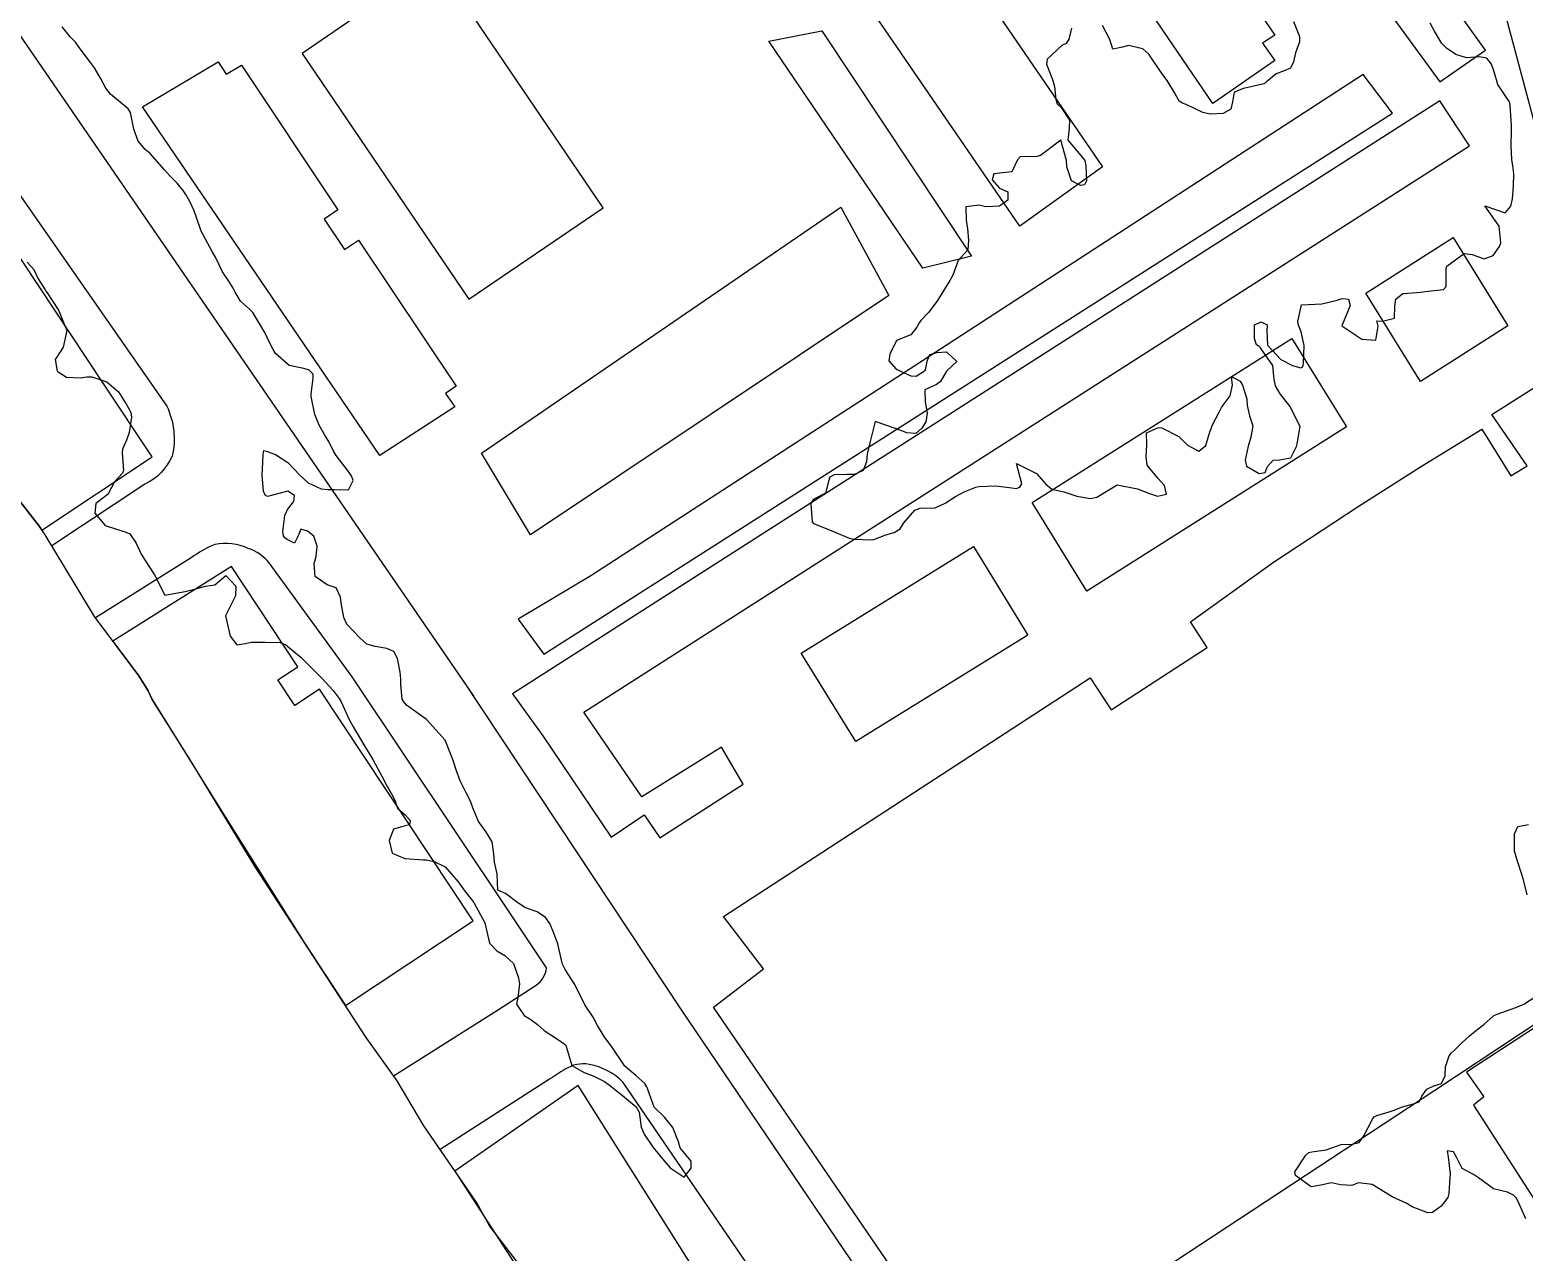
# Model space of a CAD drawing. Header units: metres. Extents: x 307586 to 320046, y 7427249 to 7434250.
# Drawn here: x 307723.7 to 307871.4, y 7433964.7 to 7434085.5 of the extents above; entities that cross this region are included whole.
import ezdxf

# ---------------------------------------------------------------- set-up
doc = ezdxf.new("R2010")
doc.units = ezdxf.units.M
doc.header["$MEASUREMENT"] = 0
for name, color, linetype in [('Area', 45, 'Continuous'), ('Area Verde e Lazer', 45, 'Continuous'), ('Curvas de Nivel 1m', 11, 'Continuous'), ('Edificações', 30, 'Continuous'), ('Vias Primárias', 230, 'Continuous')]:
    doc.layers.add(name, color=color, linetype=linetype)

msp = doc.modelspace()

# ---------------------------------------------------------------- linework, layer by layer
at = {"layer": 'Area'}
msp.add_polyline3d([(307773.05, 7433962.22, 714.24), (307769.1, 7433967.34, 716.56), (307767.85, 7433969.6, 715.16), (307762.6, 7433977.21, 707.31), (307759.96, 7433981.66, 707.11), (307756.9, 7433985.95, 707.6), (307745.93, 7434002.82, 710.89), (307739.69, 7434013.11, 711.4), (307739.36, 7434013.64, 711.11), (307735.76, 7434019.36, 710.77), (307735.37, 7434020.19, 707.82), (307734.44, 7434021.67, 711.45), (307730.06, 7434027.55, 711.5), (307725.17, 7434035.62, 706.94), (307724.6, 7434036.45, 715.27), (307722.21, 7434039.55, 715.32)], dxfattribs=at)
at = {"layer": 'Area Verde e Lazer'}
msp.add_lwpolyline([(307750.57, 7434083.18), (307767.05, 7434058.91), (307780.35, 7434067.94), (307763.83, 7434092.27)], close=True, dxfattribs=at)
at = {"layer": 'Curvas de Nivel 1m', "flags": 128}
for points, elevation in [([(307848.57, 7434086.34), (307849.18, 7434084.86), (307849.18, 7434084.34), (307848.78, 7434083.24), (307848.59, 7434082.34), (307848.28, 7434081.72), (307847.66, 7434081.46), (307846.85, 7434081.16), (307845.9, 7434080.37), (307845.78, 7434080.23), (307845.64, 7434080.18), (307845.38, 7434080.11), (307843.64, 7434079.71), (307842.7, 7434079.34), (307842.55, 7434078.41), (307842.37, 7434077.66), (307841.61, 7434077.26), (307840.35, 7434077.18), (307839.61, 7434077.34), (307837.96, 7434078.13), (307837.62, 7434078.27), (307837.26, 7434078.47), (307836.84, 7434079.27), (307836.1, 7434080.49), (307835.65, 7434081.07), (307834.66, 7434082.51), (307834.28, 7434083.11), (307833.68, 7434083.64), (307832.27, 7434083.95), (307831.69, 7434083.81), (307830.72, 7434083.59), (307830.41, 7434084.56), (307829.71, 7434085.93)], 707), ([(307723.41, 7434062.57), (307724.04, 7434061.83), (307724.49, 7434060.92), (307725.16, 7434059.81), (307725.25, 7434059.68), (307725.38, 7434059.52), (307726.48, 7434057.8), (307727.33, 7434055.79), (307726.95, 7434054.16), (307726.73, 7434053.8), (307726.16, 7434052.94), (307726.37, 7434051.8), (307727.28, 7434051.21), (307728.63, 7434051.13), (307729.28, 7434051.24), (307729.79, 7434051.24), (307731.27, 7434050.74), (307732.42, 7434049.73), (307733.25, 7434048.43), (307733.51, 7434047.98), (307733.63, 7434047.71), (307733.72, 7434047.23), (307733.48, 7434045.72), (307733.21, 7434044.96), (307732.83, 7434044.09), (307732.78, 7434043.72), (307732.92, 7434041.97), (307732.83, 7434041.72), (307732.03, 7434040.85), (307731.45, 7434039.74), (307731.32, 7434039.56), (307731.14, 7434039.45), (307730.18, 7434038.71), (307730.07, 7434037.75), (307731.1, 7434036.53), (307732.85, 7434035.97), (307733.1, 7434035.92), (307733.53, 7434035.71), (307734.16, 7434034.78), (307734.65, 7434033.7), (307735.06, 7434033.08), (307735.97, 7434031.68), (307737.02, 7434029.67), (307739.03, 7434030.02), (307740.3, 7434030.35), (307741.03, 7434030.53), (307741.95, 7434030.69), (307743.04, 7434031.6), (307744.01, 7434030.56), (307744, 7434029.59), (307743, 7434027.6), (307743.48, 7434025.59), (307744.13, 7434024.75), (307744.97, 7434024.89), (307745.53, 7434025.01), (307746.97, 7434025.02), (307748.41, 7434024.97), (307748.97, 7434024.76), (307750.47, 7434023.5), (307750.95, 7434023.04), (307752.5, 7434021.48), (307752.92, 7434021.04), (307753.66, 7434020.22), (307754.25, 7434019.46), (307754.48, 7434019.04), (307754.89, 7434018.09), (307755.19, 7434017.45), (307755.6, 7434016.71), (307756.35, 7434015.44), (307756.84, 7434014.59), (307757.58, 7434013.42), (307758.46, 7434011.76), (307758.64, 7434011.41), (307758.8, 7434011.1), (307759.42, 7434010.03), (307759.73, 7434009.4), (307760, 7434008.62), (307760.77, 7434007.95), (307761.26, 7434007.38), (307761.18, 7434006.96), (307760.76, 7434006.88), (307759.62, 7434006.52), (307759.18, 7434005.4), (307759.48, 7434004.16), (307760.72, 7434003.63), (307762.55, 7434003.52), (307762.71, 7434003.51), (307762.85, 7434003.5), (307763.63, 7434003.35), (307764.71, 7434002.81), (307765.99, 7434001.32), (307766.67, 7434000.4), (307767.56, 7433999.3), (307768.64, 7433997.29), (307769.11, 7433995.28), (307769.84, 7433994.5), (307770.6, 7433994.04), (307771.48, 7433993.25), (307771.96, 7433991.85), (307772.05, 7433991.25), (307771.91, 7433989.89), (307771.76, 7433989.25), (307772.53, 7433988.12), (307773.09, 7433987.8), (307773.83, 7433987.22), (307774.51, 7433986.63), (307776.03, 7433985.67), (307776.49, 7433985.32), (307776.63, 7433985.19), (307776.72, 7433984.95), (307777.23, 7433983.18), (307778.47, 7433982.5), (307779.43, 7433982.13), (307780.46, 7433981.59), (307781.09, 7433981.13), (307782.44, 7433980.05), (307783.59, 7433979.1), (307783.88, 7433978.56), (307784.1, 7433977.09), (307784.39, 7433976.39), (307785.28, 7433975.08), (307786.36, 7433973.78), (307786.97, 7433973.06), (307788.34, 7433972.14), (307789.02, 7433973.04), (307789.04, 7433973.72), (307788.37, 7433974.53), (307787.95, 7433975.05), (307787.79, 7433975.65), (307787.23, 7433977.06), (307786.41, 7433978.07), (307785.39, 7433979.08), (307784.74, 7433980.8), (307784.65, 7433981.09), (307784.46, 7433981.41), (307783.56, 7433982.2), (307782.47, 7433983.12), (307781.12, 7433985.13), (307780.51, 7433985.95), (307779.76, 7433987.15), (307779.34, 7433987.97), (307778.54, 7433989.17), (307777.52, 7433991.18), (307776.59, 7433992.68), (307776.31, 7433993.19), (307776.21, 7433993.58), (307775.85, 7433995.2), (307775.41, 7433996.43), (307775.07, 7433997.21), (307774.65, 7433997.82), (307773.82, 7433998.38), (307772.66, 7433998.77), (307771.9, 7433999.25), (307770.67, 7434000.18), (307769.92, 7434000.52), (307769.89, 7434001.27), (307769.86, 7434002.11), (307769.6, 7434003.28), (307769.53, 7434004.09), (307769.35, 7434005.28), (307768.75, 7434006.3), (307768, 7434007.3), (307767.44, 7434008.64), (307767.22, 7434009.31), (307766.79, 7434010.14), (307766.2, 7434011.32), (307765.85, 7434012.29), (307765.51, 7434013.32), (307764.85, 7434014.99), (307764.76, 7434015.24), (307764.71, 7434015.33), (307762.88, 7434017.36), (307760.9, 7434018.78), (307760.62, 7434019.11), (307760.48, 7434019.39), (307760.35, 7434020.82), (307760.35, 7434021.39), (307760.28, 7434022.04), (307760.01, 7434023.39), (307759.64, 7434024.08), (307758.96, 7434024.38), (307757.8, 7434024.59), (307756.97, 7434024.8), (307756.27, 7434025.44), (307754.99, 7434026.8), (307754.69, 7434027.45), (307754.45, 7434028.89), (307754.37, 7434029.46), (307753.93, 7434030.37), (307753.04, 7434030.69), (307751.87, 7434031.49), (307751.76, 7434032.79), (307751.97, 7434033.49), (307752.08, 7434034.49), (307751.75, 7434035.49), (307751.1, 7434035.98), (307750.45, 7434036.16), (307750.2, 7434035.51), (307749.81, 7434034.79), (307749.09, 7434035.14), (307748.88, 7434035.31), (307748.72, 7434035.53), (307748.67, 7434035.96), (307748.87, 7434037.52), (307749.13, 7434038.13), (307749.75, 7434038.9), (307749.83, 7434039.51), (307749.15, 7434039.94), (307747.66, 7434039.54), (307747.14, 7434039.42), (307746.94, 7434039.55), (307746.76, 7434039.94), (307746.64, 7434041.56), (307746.65, 7434042.07), (307746.71, 7434043.55), (307746.79, 7434043.96), (307747.2, 7434043.84), (307747.4, 7434043.75), (307747.93, 7434043.54), (307749.18, 7434042.77), (307750.36, 7434041.51), (307751.16, 7434040.76), (307752.47, 7434040.17), (307753.15, 7434040.11), (307753.78, 7434040.1), (307755.15, 7434040.05), (307755.63, 7434040.98), (307755.45, 7434041.45), (307755.17, 7434041.86), (307753.93, 7434043.47), (307753.66, 7434043.94), (307753.21, 7434044.83), (307752.81, 7434045.48), (307752.26, 7434046.46), (307751.83, 7434047.49), (307751.47, 7434049.29), (307751.47, 7434049.5), (307751.68, 7434051.09), (307751.66, 7434051.5), (307751.29, 7434051.9), (307750.74, 7434052.05), (307749.3, 7434052.34), (307747.94, 7434053.54), (307747.7, 7434053.92), (307747.32, 7434054.69), (307746.91, 7434055.55), (307746.31, 7434056.6), (307745.69, 7434057.57), (307745.37, 7434057.92), (307744.49, 7434058.7), (307743.96, 7434059.59), (307743.77, 7434059.98), (307743.39, 7434060.58), (307742.71, 7434061.61), (307742.04, 7434063), (307741.69, 7434063.62), (307741.44, 7434064.03), (307740.61, 7434065.63), (307740.14, 7434066.97), (307739.92, 7434067.64), (307739.49, 7434068.54), (307739.09, 7434069.23), (307738.81, 7434069.65), (307738.21, 7434070.36), (307737.52, 7434071.04), (307736.96, 7434071.68), (307735.55, 7434073.28), (307735.07, 7434073.7), (307734.36, 7434074.5), (307733.93, 7434075.71), (307733.6, 7434077.35), (307733.39, 7434077.72), (307731.62, 7434079.16), (307731.18, 7434079.74), (307730.64, 7434080.74), (307730.04, 7434081.76), (307729.65, 7434082.28), (307728.54, 7434083.78), (307728.18, 7434084.28), (307727.68, 7434084.79), (307726.87, 7434085.8)], 707), ([(307826.64, 7434085.67), (307826.36, 7434084.6), (307826.12, 7434084.17), (307825.69, 7434083.95), (307824.23, 7434082.63), (307824.17, 7434082.13), (307824.75, 7434080.62), (307824.94, 7434079.92), (307825.07, 7434078.62), (307825.21, 7434078.21), (307825.62, 7434077.83), (307826.43, 7434076.6), (307826.4, 7434075.79), (307826.27, 7434074.6), (307827.56, 7434073.1), (307827.95, 7434072.59), (307828.06, 7434072.07), (307828.1, 7434070.58), (307827.91, 7434070.19), (307827.52, 7434070.12), (307826.64, 7434070.6), (307826.17, 7434071.98), (307826.15, 7434072.6), (307825.57, 7434074.61), (307823.56, 7434073.09), (307823.19, 7434073.01), (307821.56, 7434072.96), (307821.28, 7434072.66), (307820.72, 7434071.48), (307819.53, 7434071.34), (307818.95, 7434071.28), (307818.79, 7434070.7), (307819.51, 7434069.88), (307820.34, 7434069.51), (307820.35, 7434068.68), (307819.5, 7434068.1), (307818.16, 7434068.04), (307817.5, 7434068.18), (307816.18, 7434068.04), (307816.21, 7434066.72), (307816.34, 7434065.85), (307816.46, 7434064.72), (307816.38, 7434063.79), (307815.43, 7434062.73), (307814.89, 7434061.26), (307814.62, 7434060.74), (307813.38, 7434058.76), (307812.53, 7434057.61), (307811.75, 7434056.78), (307811.57, 7434056.57), (307811.35, 7434056.13), (307810.75, 7434055.38), (307809.33, 7434054.81), (307808.67, 7434053.47), (307808.56, 7434052.82), (307809.3, 7434051.98), (307810.76, 7434051.32), (307811.29, 7434051.28), (307812.2, 7434051.87), (307812.36, 7434052.77), (307812.64, 7434053.44), (307813.32, 7434053.63), (307814.29, 7434053.71), (307815.31, 7434052.73), (307814.26, 7434051.79), (307813.68, 7434050.75), (307813.28, 7434050.47), (307812.12, 7434049.93), (307812.17, 7434048.77), (307812.38, 7434047.64), (307812.22, 7434046.77), (307811.84, 7434046.17), (307811.23, 7434045.64), (307810.34, 7434045.68), (307809.23, 7434046.13), (307807.24, 7434046.83), (307806.82, 7434045.23), (307806.72, 7434044.83), (307806.45, 7434043.59), (307806.37, 7434042.84), (307806.04, 7434041.98), (307805.17, 7434041.59), (307804.45, 7434041.58), (307803.17, 7434041.56), (307802.73, 7434041.32), (307802.6, 7434040.89), (307802.3, 7434039.74), (307801.15, 7434039.15), (307800.95, 7434038.9), (307800.88, 7434038.64), (307801.01, 7434036.9), (307801.12, 7434036.75), (307801.38, 7434036.64), (307803.11, 7434035.94), (307804.65, 7434035.3), (307805.1, 7434035.19), (307806.82, 7434035.11), (307807.1, 7434035.16), (307808.29, 7434035.63), (307809.11, 7434035.84), (307809.7, 7434036.21), (307810.07, 7434036.8), (307811.14, 7434038.05), (307811.67, 7434038.24), (307813.14, 7434038.28), (307814.14, 7434038.75), (307815.15, 7434039.4), (307816.02, 7434039.85), (307817.16, 7434040.33), (307817.47, 7434040.4), (307819.16, 7434040.47), (307820.75, 7434040.26), (307821.16, 7434040.2), (307821.51, 7434040.31), (307821.72, 7434040.65), (307821.19, 7434042.66), (307823.18, 7434041.69), (307824.08, 7434040.63), (307824.68, 7434040.14), (307825.16, 7434040.04), (307825.89, 7434039.86), (307827.15, 7434039.44), (307828.51, 7434039.22), (307829.15, 7434039.35), (307831.16, 7434040.54), (307833.16, 7434040.17), (307834.34, 7434039.69), (307835.15, 7434039.45), (307836.01, 7434039.63), (307835.81, 7434040.48), (307835.17, 7434041.2), (307834.12, 7434042.51), (307834.02, 7434043.32), (307834.09, 7434044.51), (307834.04, 7434045.69), (307835.24, 7434046.23), (307835.55, 7434046.18), (307837.23, 7434045.34), (307838.09, 7434044.46), (307839.21, 7434043.87), (307839.9, 7434044.44), (307840.21, 7434045.46), (307840.54, 7434046.43), (307841.26, 7434047.81), (307841.47, 7434048.21), (307841.61, 7434048.42), (307842.32, 7434049.36), (307842.54, 7434050.41), (307842.44, 7434051.26), (307843.29, 7434050.79), (307843.54, 7434050.4), (307843.95, 7434049.07), (307844.01, 7434048.39), (307844.24, 7434047.37), (307844.56, 7434046.38), (307844.35, 7434045.26), (307844.09, 7434044.39), (307843.79, 7434042.98), (307843.93, 7434042.39), (307845.18, 7434041.67), (307845.79, 7434041.76), (307846.02, 7434042.36), (307846.58, 7434042.98), (307847.2, 7434043.04), (307848.32, 7434043.22), (307848.89, 7434044.33), (307848.93, 7434044.62), (307849.24, 7434046.33), (307848.21, 7434048.34), (307847.27, 7434049.55), (307846.79, 7434050.35), (307846.68, 7434050.97), (307846.53, 7434052.36), (307845.33, 7434054.09), (307845.17, 7434054.21), (307844.93, 7434054.38), (307844.73, 7434055), (307844.72, 7434056.38), (307845.37, 7434056.66), (307845.99, 7434056.36), (307845.94, 7434055.78), (307846.01, 7434054.36), (307847.32, 7434052.93), (307848.48, 7434052.34), (307849.31, 7434052.12), (307849.45, 7434052.19), (307849.52, 7434052.33), (307849.57, 7434052.58), (307849.63, 7434054.33), (307849.35, 7434055.67), (307849.06, 7434056.33), (307849, 7434056.7), (307849.38, 7434058.33), (307851.38, 7434058.43), (307852.88, 7434058.79), (307853.39, 7434058.97), (307854.01, 7434058.89), (307854.17, 7434058.27), (307853.36, 7434056.28), (307855.34, 7434054.94), (307856.72, 7434054.86), (307856.96, 7434056.23), (307856.83, 7434056.77), (307857.37, 7434056.74), (307858.56, 7434057.03), (307858.61, 7434058.22), (307858.7, 7434058.9), (307859.4, 7434059.45), (307860.77, 7434059.56), (307861.4, 7434059.64), (307861.88, 7434059.69), (307863.4, 7434059.85), (307863.67, 7434060.16), (307863.66, 7434061.92), (307863.74, 7434062.16), (307865.45, 7434063.4), (307866.25, 7434063.31), (307867.44, 7434062.88), (307868.31, 7434063.23), (307868.95, 7434064.1), (307869.09, 7434064.46), (307868.9, 7434066.1), (307867.5, 7434068.11), (307869.5, 7434067.44), (307870.06, 7434068.08), (307870.24, 7434068.81), (307870.33, 7434070.08), (307870.35, 7434071.27), (307870.25, 7434072.08), (307870.17, 7434072.69), (307870.1, 7434074.08), (307870.14, 7434075.53), (307870.13, 7434076.08), (307870.09, 7434076.56), (307870.01, 7434078.08), (307869.94, 7434078.4), (307869.63, 7434078.82), (307868.79, 7434080.1), (307868.41, 7434081.36), (307868.16, 7434082.11), (307867.68, 7434082.72), (307866.94, 7434082.86), (307865.68, 7434082.74), (307864.61, 7434083.08), (307863.69, 7434083.7), (307863.23, 7434084.16), (307862.51, 7434085.37), (307862.09, 7434086.18)], 707), ([(307871.69, 7434000.05), (307871.34, 7434001.41), (307871.16, 7434002.06), (307870.73, 7434003.37), (307870.56, 7434003.89), (307870.51, 7434004.06), (307870.44, 7434004.36), (307870.41, 7434006.07), (307870.77, 7434006.81), (307871.82, 7434007)], 708), ([(307871.54, 7433968.05), (307870.87, 7433969.5), (307870.63, 7433970.06), (307870.33, 7433970.38), (307869.74, 7433970.66), (307868.34, 7433971.01), (307866.85, 7433972.1), (307866.36, 7433972.43), (307865.24, 7433973), (307864.7, 7433974.14), (307864.38, 7433974.64), (307863.78, 7433974.75), (307863.87, 7433974.15), (307864.05, 7433972.45), (307864.04, 7433972.14), (307863.93, 7433970.54), (307863.82, 7433970.15), (307863.19, 7433969.28), (307862.31, 7433968.66), (307861.85, 7433968.62), (307860.31, 7433969.21), (307859.72, 7433969.59), (307858.32, 7433970.21), (307856.34, 7433971.42), (307855.01, 7433971.58), (307854.34, 7433971.33), (307853.21, 7433971.4), (307852.34, 7433971.59), (307851.28, 7433971.35), (307850.34, 7433971.21), (307848.76, 7433972.32), (307848.71, 7433972.67), (307849.81, 7433974.31), (307850.11, 7433974.58), (307850.38, 7433974.66), (307851.82, 7433974.85), (307852.38, 7433975.06), (307853.28, 7433975.38), (307854.39, 7433975.42), (307855.07, 7433975.58), (307855.53, 7433976.24), (307856.42, 7433977.95), (307856.55, 7433978.1), (307856.83, 7433978.23), (307858.03, 7433978.61), (307858.43, 7433978.74), (307859.34, 7433979.11), (307860.44, 7433979.4), (307861.01, 7433979.6), (307861.27, 7433980.17), (307861.76, 7433980.86), (307862.46, 7433981.18), (307863.21, 7433981.41), (307863.58, 7433982.15), (307863.59, 7433983.04), (307863.97, 7433984.15), (307864.21, 7433984.43), (307864.5, 7433984.71), (307865.23, 7433985.41), (307865.99, 7433986.12), (307866.53, 7433986.56), (307867.38, 7433987.25), (307868.35, 7433988.09), (307868.48, 7433988.15), (307868.54, 7433988.18), (307868.7, 7433988.24), (307870.55, 7433988.9), (307871.35, 7433989.26), (307872.56, 7433990.04)], 708)]:
    msp.add_lwpolyline(points, dxfattribs=dict(at, elevation=elevation))
at = {"layer": 'Edificações'}
for points in [[(307840.61, 7434078.22), (307784.88, 7434159.98), (307773.41, 7434152.27), (307772.33, 7434153.59), (307768.21, 7434150.64), (307769.09, 7434149.36), (307759.08, 7434142.63), (307758.14, 7434144.03), (307755.93, 7434142.43), (307751.47, 7434149.16), (307779.11, 7434168.19), (307757.46, 7434200.19), (307763.7, 7434204.17), (307765.33, 7434201.87), (307766.31, 7434202.54), (307846.72, 7434084.99), (307845.53, 7434084.21), (307846.73, 7434082.47)], [(307863.06, 7434080.38), (307867.57, 7434083.49), (307794.73, 7434184.76), (307789.65, 7434180.9)], [(307805.11, 7434090.07), (307813.5, 7434095.66), (307829.7, 7434071.98), (307821.52, 7434066.1)], [(307811.95, 7434061.97), (307796.71, 7434084.4), (307801.94, 7434085.43), (307816.74, 7434063.14)], [(307744.59, 7434082.03), (307754.11, 7434067.74), (307752.76, 7434066.82), (307754.77, 7434063.82), (307756.16, 7434064.74), (307765.79, 7434050.32), (307764.74, 7434049.58), (307765.67, 7434048.26), (307758.26, 7434043.47), (307734.81, 7434077.9), (307742.29, 7434082.35), (307743.07, 7434081.13)], [(307771.95, 7434027.27), (307774.46, 7434023.81), (307858.38, 7434077.28), (307855.47, 7434081.11), (307809.93, 7434051.54), (307779.11, 7434031.57)], [(307863.04, 7434078.51), (307771.37, 7434019.89), (307774.38, 7434015.76), (307781.14, 7434005.75), (307784.39, 7434007.96), (307785.94, 7434005.69), (307794.17, 7434010.97), (307792.02, 7434014.65), (307784.15, 7434009.74), (307778.44, 7434018.09), (307865.96, 7434074.04)], [(307768.32, 7434043.67), (307803.82, 7434068), (307808.56, 7434059.27), (307773.14, 7434035.6)], [(307855.73, 7434059.5), (307864.36, 7434065), (307869.76, 7434056.26), (307861.13, 7434050.76)], [(307822.74, 7434038.8), (307848.41, 7434055.03), (307853.81, 7434046.29), (307828.14, 7434030.06)], [(307799.92, 7434023.94), (307816.93, 7434034.45), (307822.33, 7434025.71), (307805.32, 7434015.2)], [(307865.69, 7433982.51), (307867.4, 7433980.08), (307866.36, 7433979.26), (307873.59, 7433968.06), (307885.29, 7433975.54), (307895.26, 7433982.11), (307891.64, 7433987.9), (307888.29, 7433993.16), (307884.78, 7433991.17), (307883.21, 7433993.85), (307877.95, 7433990.31), (307879.52, 7433987.81), (307877.19, 7433986.39), (307875.69, 7433989.06)]]:
    msp.add_lwpolyline(points, close=True, dxfattribs=at)
at = {"layer": 'Edificações', "elevation": 711.68}
msp.add_lwpolyline([(307724.85, 7434036.09), (307735.74, 7434043.32), (307730.92, 7434050.59), (307713.5, 7434076.83, 0.37885), (307711.94, 7434077.25), (307702.05, 7434071.16), (307705.48, 7434066.24), (307708.97, 7434060.27), (307709.18, 7434059.51), (307710.3, 7434058.07), (307711.71, 7434056.05), (307712.71, 7434054.28), (307717.37, 7434046.75), (307722.21, 7434039.55), (307724.6, 7434036.45)], format="xyb", close=True, dxfattribs=at)
at = {"layer": 'Edificações'}
for points in [[(307811.39, 7433959.49), (307791.23, 7433988.96), (307796.18, 7433992.72), (307792.23, 7433997.92), (307828.48, 7434021.49), (307830.54, 7434018.32), (307840.04, 7434024.49), (307838.39, 7434027.02), (307846.6, 7434032.9), (307854.97, 7434038.41), (307861.13, 7434042.33), (307867.21, 7434046.05), (307870.05, 7434041.43), (307871.68, 7434042.43), (307868.17, 7434047.52), (307875.4, 7434052.09)], [(307875.39, 7433989.22), (307862.55, 7433980.73), (307835.57, 7433962.97)], [(307861.68, 7433829.37), (307870.5, 7433834.97), (307864.32, 7433844.15), (307868.58, 7433846.97), (307855.05, 7433866.35), (307843.22, 7433883.23), (307841.28, 7433882.58), (307830.73, 7433898.03), (307816.9, 7433918.22), (307809.57, 7433929.12), (307807.53, 7433929.76), (307803.76, 7433936.05), (307806.99, 7433935.78), (307802.42, 7433942.93), (307791.77, 7433959.16), (307777.86, 7433981.2), (307765.67, 7433972.75), (307765.67, 7433972.75), (307788.14, 7433938.04), (307812.63, 7433900.86), (307834.11, 7433870.04), (307849.14, 7433847.79), (307861.88, 7433829.47)]]:
    msp.add_lwpolyline(points, dxfattribs=at)
at = {"layer": 'Edificações', "elevation": 708.22}
msp.add_lwpolyline([(307754.85, 7433989.1), (307767.49, 7433997.48), (307752.31, 7434020.37), (307749.87, 7434018.75), (307748.19, 7434021.28), (307750.16, 7434022.59), (307743.59, 7434032.5), (307731.86, 7434025.12), (307734.44, 7434021.67), (307735.37, 7434020.19), (307735.76, 7434019.36), (307742.3, 7434008.8), (307750.79, 7433995.35)], close=True, dxfattribs=at)
at = {"layer": 'Vias Primárias'}
for points in [[(307767.58, 7434019.64), (307708.57, 7434105.53), (307682.41, 7434144.51), (307679.4, 7434149.2, -0.385841), (307680.47, 7434155.66), (307701.57, 7434169.21), (307732.43, 7434189.27), (307760.92, 7434207.3, -0.018739), (307762.82, 7434208.4, -0.260444), (307766, 7434208.34, -0.116983), (307767.55, 7434206.85), (307767.89, 7434206.25), (307773.77, 7434210.43), (307760.74, 7434229.51), (307751.95, 7434241.45), (307745.98, 7434249.95)], [(307759.6, 7433982.17), (307769.88, 7433988.65), (307773.7, 7433991.13, 0.22774), (307774.74, 7433992.84), (307770.98, 7433998.46), (307755.53, 7434021.57), (307747.32, 7434032.84, 0.137884), (307745.26, 7434034.28, 0.15756), (307741.94, 7434034.67, 0.058497), (307739.6, 7434033.33), (307730.16, 7434027.41)], [(307874.38, 7433918.89), (307860.78, 7433909.41, -0.208434), (307850.4, 7433904.56, -0.254481), (307842.45, 7433908.62), (307829.93, 7433926.92), (307788.07, 7433988.7), (307777.66, 7434004.41), (307766.54, 7434021.2)], [(307867.29, 7433821.32), (307878.49, 7433828.87, 0.225312), (307879.75, 7433831, 0.239555), (307879.34, 7433839.4), (307873.13, 7433846.95), (307863.18, 7433861.7), (307853.75, 7433875.9), (307843.7, 7433890.43), (307833.1, 7433905.98), (307822.53, 7433921.6), (307810.3, 7433939.42), (307804.42, 7433949.23), (307793.98, 7433964.45), (307782.33, 7433981.52, 0.15029), (307778.96, 7433983.29, 0.193111), (307776.57, 7433982.81, -0.002396), (307774.94, 7433981.76), (307764.21, 7433974.89)]]:
    msp.add_lwpolyline(points, format="xyb", dxfattribs=at)
msp.add_lwpolyline([(307749.92, 7434249.95), (307757.09, 7434240.24), (307761.49, 7434234.33), (307765.3, 7434229.32), (307774.98, 7434214.72), (307784.53, 7434202.18), (307796.16, 7434186.4), (307808.78, 7434168.84), (307823.16, 7434149.6), (307831.91, 7434137.74), (307842.18, 7434123.94), (307850.86, 7434112.15), (307857.54, 7434103.03), (307865.53, 7434092.32), (307869.61, 7434086.69), (307873.78, 7434071.07)], dxfattribs=at)
at = {"layer": 'Vias Primárias', "elevation": 708.46}
msp.add_lwpolyline([(307717.8, 7434076.42), (307722.53, 7434069.36), (307737.19, 7434048.34, -0.170368), (307737.73, 7434043.4, -0.177894), (307735.03, 7434040.61), (307725.83, 7434034.53)], format="xyb", dxfattribs=at)

doc.saveas('drawing.dxf')
